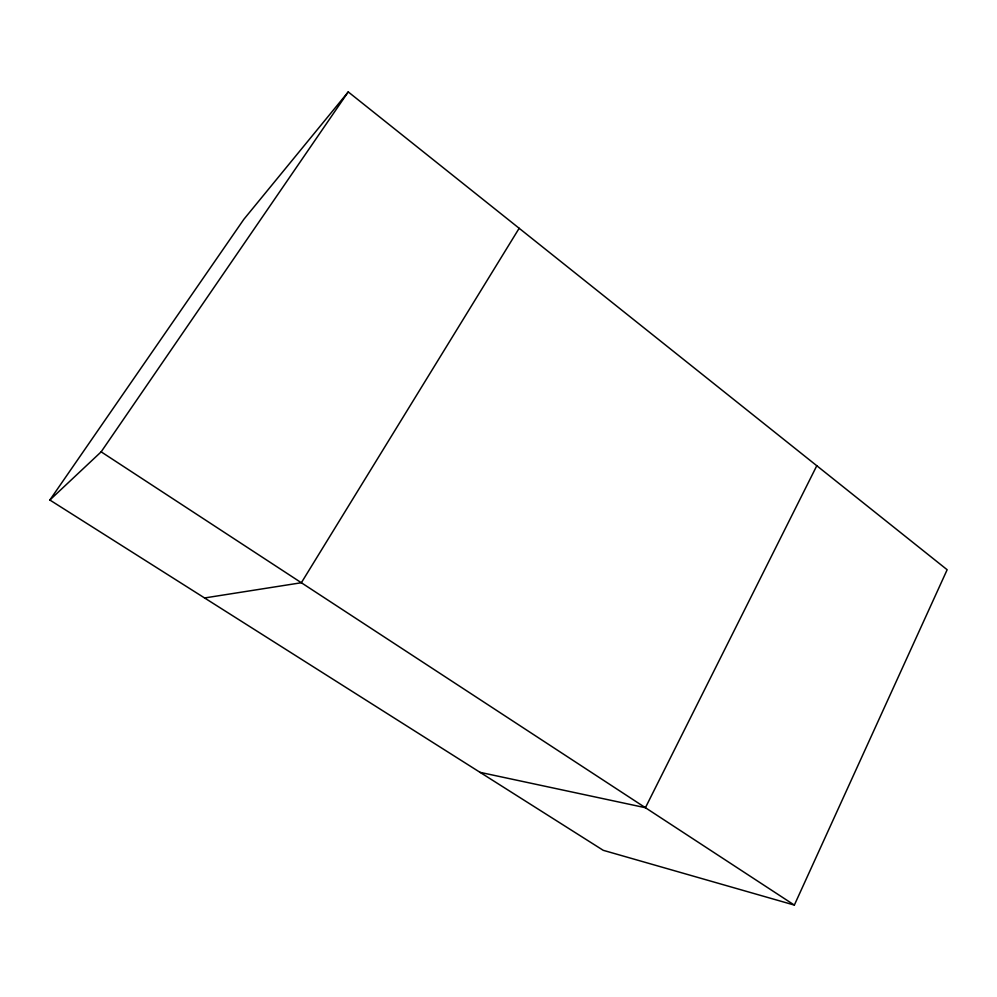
<?xml version="1.0" encoding="UTF-8"?>
<svg xmlns="http://www.w3.org/2000/svg" width="997" height="997" viewBox="0 0 997 997"><rect width="100%" height="100%" fill="white"/><g stroke="black" fill="none" stroke-linecap="round" stroke-linejoin="round"><path stroke-width="1.5" d="M794.347 905.089L947.15 569.736L348.24 91.911L243.904 219.24L49.85 500.02L603.235 850.316L794.347 905.089L101.158 451.84L49.85 500.02M816.792 465.736L645.42 807.707L480.068 772.351M519.163 228.276L301.356 582.734L204.572 597.963M101.158 451.84L348.24 91.911"/></g></svg>
